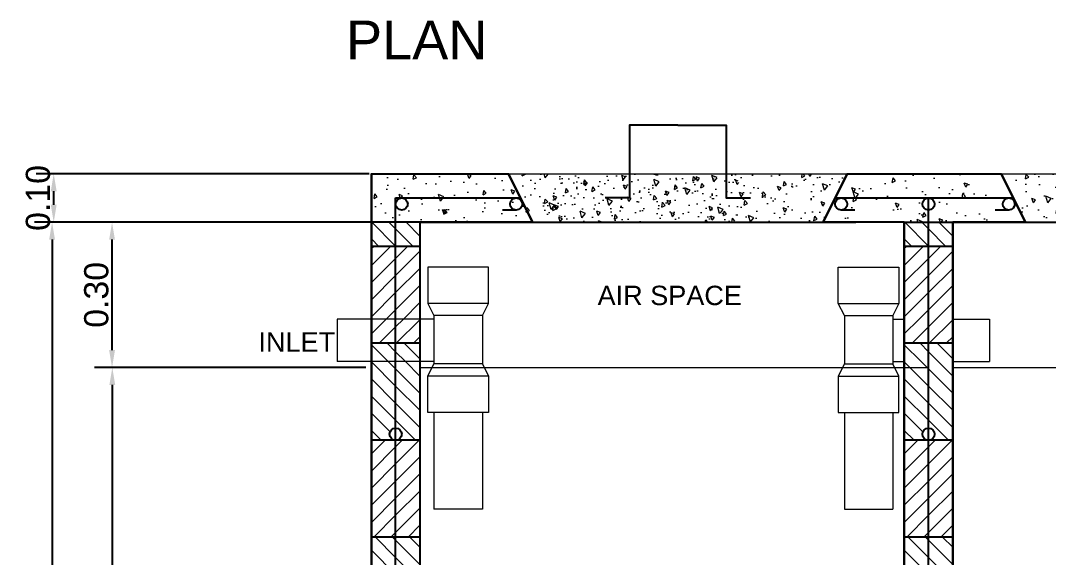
# Model space of a CAD drawing. Header units: metres. Extents: x -460 to 31334, y -1777 to 24987.
# Drawn here: x 318.33 to 328.95, y -812.13 to -806.59 of the extents above; entities that cross this region are included whole.
import ezdxf

# ---------------------------------------------------------------- set-up
doc = ezdxf.new("R2010")
doc.units = ezdxf.units.M
doc.header["$MEASUREMENT"] = 0
doc.linetypes.add('ACAD_ISO09W100', pattern=[45, 24, -3, 6, -3, 6, -3])
doc.layers.get('Defpoints').update_dxf_attribs({"color": 2})
doc.layers.add('COLUMNS', color=5, linetype='Continuous', lineweight=25)
doc.layers.add('HATCH', color=2, linetype='Continuous', lineweight=5)
doc.styles.add('20', font='arial.ttf', dxfattribs={"height": 0.06})
doc.styles.add('SAM', font='arial.ttf', dxfattribs={"height": 0.15})
doc.styles.get("Standard").update_dxf_attribs({"font": 'arial.ttf'})
doc.dimstyles.new('D20', dxfattribs={"dimtxt": 0.25, "dimasz": 0.18, "dimexe": 0.18, "dimexo": 0.0625, "dimgap": 0.034, "dimtad": 1, "dimlfac": 0.2, "dimzin": 0, "dimdsep": 46, "dimtxsty": 'Standard', "dimcen": 0.09, "dimadec": 0, "dimazin": 0, "dimtfac": 1, "dimtofl": 0, "dimtmove": 0, "dimatfit": 3, "dimfxl": 1, "dimtolj": 1, "dimtzin": 0, "dimarcsym": 0})
pattern_1 = [(135, (431.504179135788, -998.642865352168), (-0.08838834764831846, -0.08838834764831843), [])]
pattern_2 = [(135, (431.504179135788, -998.1428653521752), (-0.08838834764831846, -0.08838834764831843), [])]
pattern_3 = [(225, (431.504179135788, -998.1428653521752), (0.08838834764831842, -0.08838834764831847), [])]
pattern_4 = [(135, (437.0068700018755, -998.642865352168), (-0.08838834764831846, -0.08838834764831843), [])]
pattern_5 = [(135, (437.0068700018755, -998.1428653521752), (-0.08838834764831846, -0.08838834764831843), [])]
pattern_6 = [(225, (437.0068700018755, -998.1428653521752), (0.08838834764831842, -0.08838834764831847), [])]

# ---------------------------------------------------------------- blocks, each defined once
blk = doc.blocks.new('*D521')
at = {"color": 0, "lineweight": -2, "transparency": 16777216}
for p, q in [((319.2169934582375, -808.6668062632739), (318.4803723545544, -808.6668062632739)), ((318.6603723545544, -808.8468062632738), (318.6603723545544, -817.486806263288)), ((321.8955858476885, -817.666806263288), (318.4803723545544, -817.666806263288))]:
    blk.add_line(p, q, dxfattribs=at)
at = {"color": 0, "transparency": 16777216}
for points in [[(318.6303723545544, -808.8468062632738), (318.6903723545544, -808.8468062632738), (318.6603723545544, -808.6668062632739)], [(318.6303723545544, -817.486806263288), (318.6903723545544, -817.486806263288), (318.6603723545544, -817.666806263288)]]:
    blk.add_solid(points, dxfattribs=at)
at = {"layer": 'Defpoints', "color": 0, "transparency": 16777216}
for p in [(319.2794934582375, -808.6668062632739), (318.6603723545544, -817.666806263288), (321.9580858476885, -817.666806263288)]:
    blk.add_point(p, dxfattribs=at)
at = {"color": 0, "transparency": 16777216, "insert": (318.4987291076237, -813.1668062632808), "char_height": 0.25, "attachment_point": 5, "rotation": 90}
blk.add_mtext('\\A1;1.80', dxfattribs=at)
blk = doc.blocks.new('*D516')
at = {"color": 0, "lineweight": -2, "transparency": 16777216}
for p, q in [((321.898443157762, -810.166806263288), (319.1019625259474, -810.166806263288)), ((319.2819625259474, -810.3468062632879), (319.2819625259474, -817.486806263288)), ((321.3979496702815, -817.666806263288), (319.1019625259474, -817.666806263288))]:
    blk.add_line(p, q, dxfattribs=at)
at = {"color": 0, "transparency": 16777216}
for points in [[(319.2519625259474, -810.3468062632879), (319.3119625259474, -810.3468062632879), (319.2819625259474, -810.166806263288)], [(319.2519625259474, -817.486806263288), (319.3119625259474, -817.486806263288), (319.2819625259474, -817.666806263288)]]:
    blk.add_solid(points, dxfattribs=at)
at = {"layer": 'Defpoints', "color": 0, "transparency": 16777216}
for p in [(321.960943157762, -810.166806263288), (319.2819625259474, -817.666806263288), (321.4604496702815, -817.666806263288)]:
    blk.add_point(p, dxfattribs=at)
at = {"color": 0, "transparency": 16777216, "insert": (319.1203192790167, -813.9168062632879), "char_height": 0.25, "attachment_point": 5, "rotation": 90}
blk.add_mtext('\\A1;1.50', dxfattribs=at)
blk = doc.blocks.new('*D517')
at = {"color": 0, "lineweight": -2, "transparency": 16777216}
for p, q in [((322.3986987208547, -808.6668062632734), (319.0994934582373, -808.6668062632734)), ((319.2794934582373, -809.986806263288), (319.2794934582373, -808.8468062632734)), ((319.5620930712613, -810.166806263288), (319.0994934582373, -810.166806263288))]:
    blk.add_line(p, q, dxfattribs=at)
at = {"color": 0, "transparency": 16777216}
for points in [[(319.2494934582373, -808.8468062632734), (319.3094934582373, -808.8468062632734), (319.2794934582373, -808.6668062632734)], [(319.2494934582373, -809.986806263288), (319.3094934582373, -809.986806263288), (319.2794934582373, -810.166806263288)]]:
    blk.add_solid(points, dxfattribs=at)
at = {"layer": 'Defpoints', "color": 0, "transparency": 16777216}
for p in [(319.2794934582373, -808.6668062632734), (322.4611987208547, -808.6668062632734), (319.6245930712613, -810.166806263288)]:
    blk.add_point(p, dxfattribs=at)
at = {"color": 0, "transparency": 16777216, "insert": (319.1177649452766, -809.4168062632806), "char_height": 0.25, "attachment_point": 5, "rotation": 90}
blk.add_mtext('\\A1;0.30', dxfattribs=at)
blk = doc.blocks.new('*D518')
at = {"color": 0, "lineweight": -2, "transparency": 16777216}
for p, q in [((321.9350684888797, -808.1668062632807), (318.4971053573567, -808.1668062632807)), ((318.6771053573567, -808.4868062632735), (318.6771053573567, -808.3468062632807)), ((319.7743399784496, -808.6668062632734), (318.4971053573567, -808.6668062632734))]:
    blk.add_line(p, q, dxfattribs=at)
at = {"color": 0, "transparency": 16777216}
for points in [[(318.6471053573567, -808.3468062632807), (318.7071053573567, -808.3468062632807), (318.6771053573567, -808.1668062632807)], [(318.6471053573567, -808.4868062632735), (318.7071053573567, -808.4868062632735), (318.6771053573567, -808.6668062632734)]]:
    blk.add_solid(points, dxfattribs=at)
at = {"layer": 'Defpoints', "color": 0, "transparency": 16777216}
for p in [(318.6771053573567, -808.1668062632807), (321.9975684888797, -808.1668062632807), (319.8368399784496, -808.6668062632734)]:
    blk.add_point(p, dxfattribs=at)
at = {"color": 0, "transparency": 16777216, "insert": (318.515462110426, -808.416806263277), "char_height": 0.25, "attachment_point": 5, "rotation": 90}
blk.add_mtext('\\A1;0.10', dxfattribs=at)

msp = doc.modelspace()

# ---------------------------------------------------------------- hatches: boundary and pattern name
at = {"lineweight": 9}
h = msp.add_hatch(dxfattribs=at)
h.set_pattern_fill('AR-CONC', color=29, scale=0.0625, angle=59.99999999999999, style=0)
h.set_pattern_definition([(109.9999999999999, (431.504179135788, -998.642865352168), (0.258109396460634, 0.3686184198525126), [0.04687499999999998, -0.5156249999999998]), (54.99999999999996, (431.504179135788, -998.642865352168), (-0.4504957269484571, 0.1599586794576115), [0.03749999999999982, -0.4124999999999972]), (160.4514, (431.5256882490912, -998.6121471501165), (-0.1923859168383031, 0.5285772449515302), [0.03983761875000001, -0.43821382]), (106.1842, (431.3959259603116, -998.5803653521825), (0.4231026222069453, 0.5259364705667765), [0.0703125, -0.7734375]), (156.6356, (431.4311845395396, -998.5365373353043), (-0.2351746685661506, 0.8103128640158079), [0.05975643, -0.6573206250000001]), (51.18419999999999, (431.3959259603116, -998.5803653521825), (-0.2351753013334206, 0.8103126805618505), [0.05625000000000001, -0.61875]), (81, (431.454239254178, -998.5418637644316), (0.4044573208868273, 0.1972670159375002), [0.04687500000000001, -0.5156250000000001]), (25.99999999999999, (431.454239254178, -998.5418637644316), (-0.3164629341282587, 0.3583076756860994), [0.03749999999999999, -0.4125]), (131.4514, (431.4879440414525, -998.5254248679221), (0.08799481915294563, 0.5555746184631772), [0.03983761874999981, -0.4382138199999984]), (97.49999999999982, (431.504179135788, -998.642865352168), (-0.1763841290768588, 0.110611044079233), [0, -0.4074999999999999, 0, -0.4187499999999999, 0, -0.4140624999999999]), (67.5, (431.504179135788, -998.642865352168), (-0.131272370824474, 0.265644223954939), [0, -0.23875, 0, -0.398125, 0, -0.1578125]), (27.49999999999999, (431.4344916357886, -998.7635676428281), (0.1790276937420482, 0.2818914718551334), [0, -0.1562499999999987, 0, -0.4874999999999961, 0, -0.6468749999999921]), (17.49999999999999, (431.4032416357868, -998.8176942305572), (0.1280622668287585, 0.3469415805952493), [0, -0.203125, 0, -0.32375, 0, -0.459375])])
h.paths.add_polyline_path([(325.7080858476884, -808.1668062632803), (321.9580858476884, -808.1668062632803), (321.9580858476884, -808.666806263273), (322.2080858476847, -808.666806263273), (322.2080858476847, -808.4168062632766), (325.7894289075348, -808.4168062632766, -0.414213562373145), (325.8519289075293, -808.4793062632803, -1), (325.7269289075311, -808.4793062632803, -0.414213562373145), (325.7894289075348, -808.4168062632766), (325.2080858476866, -808.4168062632766, -0.414213562373145), (325.2705858476811, -808.4793062632803, -1), (325.1455858476829, -808.4793062632803, -0.414213562373145), (325.2080858476866, -808.4168062632766), (324.2080858476829, -808.4168062632766, -0.414213562373145), (324.2705858476866, -808.4793062632803, -1), (324.1455858476884, -808.4793062632803, -0.414213562373145), (324.2080858476829, -808.4168062632766), (323.2080858476884, -808.4168062632766, -0.414213562373145), (323.2705858476829, -808.4793062632803, -1), (323.1455858476847, -808.4793062632803, -0.414213562373145), (323.2080858476884, -808.4168062632766), (322.2705858476884, -808.4168062632766, -0.414213562373145), (322.3330858476829, -808.4793062632803, -1), (322.2080858476847, -808.4793062632803), (322.2080858476847, -808.666806263273), (322.4580858476811, -808.666806263273), (325.9580858476847, -808.666806263273)])
h = msp.add_hatch(dxfattribs=at)
h.set_pattern_fill('AR-CONC', color=29, scale=0.0625, angle=59.99999999999999, style=0)
h.set_pattern_definition([(109.9999999999999, (429.1678724574804, -998.642865352168), (0.258109396460634, 0.3686184198525126), [0.04687499999999998, -0.5156249999999998]), (54.99999999999996, (429.1678724574804, -998.642865352168), (-0.4504957269484571, 0.1599586794576115), [0.03749999999999982, -0.4124999999999972]), (160.4514, (429.1893815707836, -998.6121471501165), (-0.1923859168383031, 0.5285772449515302), [0.03983761875000001, -0.43821382]), (106.1842, (429.059619282004, -998.5803653521825), (0.4231026222069453, 0.5259364705667765), [0.0703125, -0.7734375]), (156.6356, (429.0948778612319, -998.5365373353043), (-0.2351746685661506, 0.8103128640158079), [0.05975643, -0.6573206250000001]), (51.18419999999999, (429.059619282004, -998.5803653521825), (-0.2351753013334206, 0.8103126805618505), [0.05625000000000001, -0.61875]), (81, (429.1179325758794, -998.5418637644316), (0.4044573208868273, 0.1972670159375002), [0.04687500000000001, -0.5156250000000001]), (25.99999999999999, (429.1179325758794, -998.5418637644316), (-0.3164629341282587, 0.3583076756860994), [0.03749999999999999, -0.4125]), (131.4514, (429.1516373631448, -998.5254248679221), (0.08799481915294563, 0.5555746184631772), [0.03983761874999981, -0.4382138199999984]), (97.49999999999982, (429.1678724574804, -998.642865352168), (-0.1763841290768588, 0.110611044079233), [0, -0.4074999999999999, 0, -0.4187499999999999, 0, -0.4140624999999999]), (67.5, (429.1678724574804, -998.642865352168), (-0.131272370824474, 0.265644223954939), [0, -0.23875, 0, -0.398125, 0, -0.1578125]), (27.49999999999999, (429.098184957481, -998.7635676428281), (0.1790276937420482, 0.2818914718551334), [0, -0.1562499999999987, 0, -0.4874999999999961, 0, -0.6468749999999921]), (17.49999999999999, (429.0669349574791, -998.8176942305572), (0.1280622668287585, 0.3469415805952493), [0, -0.203125, 0, -0.32375, 0, -0.459375])])
h.paths.add_polyline_path([(326.8717791693753, -808.1668062632803), (323.3717791693807, -808.1668062632803), (323.6217791693771, -808.666806263273), (326.6217791693789, -808.666806263273)])
h = msp.add_hatch(dxfattribs=at)
h.set_pattern_fill('AR-CONC', color=29, scale=0.0625, angle=59.99999999999999, style=0)
h.set_pattern_definition([(109.9999999999999, (426.006870001881, -998.642865352168), (0.258109396460634, 0.3686184198525126), [0.04687499999999998, -0.5156249999999998]), (54.99999999999996, (426.006870001881, -998.642865352168), (-0.4504957269484571, 0.1599586794576115), [0.03749999999999983, -0.4124999999999973]), (160.4514, (426.0283791151842, -998.6121471501165), (-0.1923859168383031, 0.5285772449515302), [0.03983761875000001, -0.43821382]), (106.1842, (425.8986168264046, -998.5803653521825), (0.4231026222069453, 0.5259364705667765), [0.0703125, -0.7734375]), (156.6356, (425.9338754056325, -998.5365373353043), (-0.2351746685661506, 0.8103128640158079), [0.05975643, -0.6573206250000001]), (51.18419999999999, (425.8986168264046, -998.5803653521825), (-0.2351753013334206, 0.8103126805618505), [0.05625000000000001, -0.61875]), (81, (425.956930120271, -998.5418637644316), (0.4044573208868273, 0.1972670159375002), [0.04687500000000001, -0.5156250000000001]), (25.99999999999999, (425.956930120271, -998.5418637644316), (-0.3164629341282587, 0.3583076756860994), [0.03749999999999999, -0.4125]), (131.4514, (425.9906349075454, -998.5254248679221), (0.08799481915294563, 0.5555746184631772), [0.03983761874999981, -0.4382138199999984]), (97.49999999999982, (426.006870001881, -998.642865352168), (-0.1763841290768588, 0.110611044079233), [0, -0.4074999999999999, 0, -0.4187499999999999, 0, -0.4140624999999999]), (67.5, (426.006870001881, -998.642865352168), (-0.131272370824474, 0.265644223954939), [0, -0.23875, 0, -0.398125, 0, -0.1578125]), (27.49999999999999, (425.9371825018816, -998.7635676428281), (0.1790276937420482, 0.2818914718551334), [0, -0.1562499999999988, 0, -0.4874999999999962, 0, -0.6468749999999922]), (17.49999999999999, (425.9059325018798, -998.8176942305572), (0.1280622668287585, 0.3469415805952493), [0, -0.203125, 0, -0.32375, 0, -0.459375])])
h.paths.add_polyline_path([(328.2107767137741, -808.1668062632803), (323.7107767137759, -808.1668062632803), (323.4607767137795, -808.666806263273), (326.9607767137741, -808.666806263273), (327.2107767137795, -808.666806263273), (327.2107767137795, -808.4168062632766), (326.7107767137777, -808.4168062632766, -0.4142135623729786), (326.7732767137722, -808.4793062632803, -1), (326.6482767137741, -808.4793062632803, -0.414213562373145), (326.7107767137777, -808.4168062632766), (325.7107767137741, -808.4168062632766, -0.414213562373145), (325.7732767137777, -808.4793062632803, -1), (325.6482767137795, -808.4793062632803, -0.414213562373145), (325.7107767137741, -808.4168062632766), (324.7107767137795, -808.4168062632766, -0.414213562373145), (324.7732767137741, -808.4793062632803, -1), (324.6482767137759, -808.4793062632803, -0.414213562373145), (324.7107767137795, -808.4168062632766), (323.6482767137722, -808.4168062632766, -0.414213562373145), (323.7107767137759, -808.4793062632803, -1), (323.5857767137777, -808.4793062632803, -0.414213562373145), (323.6482767137722, -808.4168062632766), (328.2889690051043, -808.4168062632766, -0.414213562373145), (328.3514690050988, -808.4793062632803, -1), (328.2264690051006, -808.4793062632803, -0.414213562373145), (328.2889690051043, -808.4168062632766), (327.7107767137722, -808.4168062632766, -0.414213562373145), (327.7732767137759, -808.4793062632803, -1), (327.6482767137777, -808.4793062632803, -0.414213562373145), (327.7107767137722, -808.4168062632766), (327.2107767137795, -808.4168062632766), (327.2107767137795, -808.666806263273), (327.4607767137759, -808.666806263273), (328.4607767137795, -808.666806263273)])
h = msp.add_hatch(dxfattribs=at)
h.set_pattern_fill('AR-CONC', color=29, scale=0.0625, angle=59.99999999999999, style=0)
h.set_pattern_definition([(109.9999999999999, (426.2568700018774, -998.642865352168), (0.258109396460634, 0.3686184198525126), [0.04687499999999998, -0.5156249999999998]), (54.99999999999996, (426.2568700018774, -998.642865352168), (-0.4504957269484571, 0.1599586794576115), [0.03749999999999982, -0.4124999999999972]), (160.4514, (426.2783791151805, -998.6121471501165), (-0.1923859168383031, 0.5285772449515302), [0.03983761875000001, -0.43821382]), (106.1842, (426.1486168264009, -998.5803653521825), (0.4231026222069453, 0.5259364705667765), [0.0703125, -0.7734375]), (156.6356, (426.1838754056289, -998.5365373353043), (-0.2351746685661506, 0.8103128640158079), [0.05975643, -0.6573206250000001]), (51.18419999999999, (426.1486168264009, -998.5803653521825), (-0.2351753013334206, 0.8103126805618505), [0.05625000000000001, -0.61875]), (81, (426.2069301202764, -998.5418637644316), (0.4044573208868273, 0.1972670159375002), [0.04687500000000001, -0.5156250000000001]), (25.99999999999999, (426.2069301202764, -998.5418637644316), (-0.3164629341282587, 0.3583076756860994), [0.03749999999999999, -0.4125]), (131.4514, (426.2406349075418, -998.5254248679221), (0.08799481915294563, 0.5555746184631772), [0.03983761874999981, -0.4382138199999984]), (97.49999999999982, (426.2568700018774, -998.642865352168), (-0.1763841290768588, 0.110611044079233), [0, -0.4074999999999999, 0, -0.4187499999999999, 0, -0.4140624999999999]), (67.5, (426.2568700018774, -998.642865352168), (-0.131272370824474, 0.265644223954939), [0, -0.23875, 0, -0.398125, 0, -0.1578125]), (27.49999999999999, (426.1871825018779, -998.7635676428281), (0.1790276937420482, 0.2818914718551334), [0, -0.1562499999999987, 0, -0.4874999999999961, 0, -0.6468749999999921]), (17.49999999999999, (426.1559325018761, -998.8176942305572), (0.1280622668287585, 0.3469415805952493), [0, -0.203125, 0, -0.32375, 0, -0.459375])])
h.paths.add_polyline_path([(328.4607767137795, -808.1668062632803), (328.7107767137759, -808.666806263273), (331.7107767137777, -808.666806263273), (331.9607767137741, -808.1668062632803)])
at = {"layer": 'HATCH', "lineweight": 9}
h = msp.add_hatch(dxfattribs=at)
h.set_pattern_fill('ANSI31', color=29, angle=90, style=0)
h.set_pattern_definition(pattern_1)
h.paths.add_polyline_path([(321.9580858476884, -808.9168062632875), (322.2080858476847, -808.9168062632875), (322.2080858476847, -808.666806263273), (321.9580858476884, -808.666806263273)])
h = msp.add_hatch(dxfattribs=at)
h.set_pattern_fill('ANSI31', color=29, angle=90, style=0)
h.set_pattern_definition(pattern_1)
h.paths.add_polyline_path([(322.2080858476847, -808.9168062632875), (322.4580858476811, -808.9168062632875), (322.4580858476811, -808.666806263273), (322.2080858476847, -808.666806263273)])
h = msp.add_hatch(dxfattribs=at)
h.set_pattern_fill('ANSI31', color=29, angle=90, style=0)
h.set_pattern_definition(pattern_4)
h.paths.add_polyline_path([(327.4607767137759, -808.9168062632875), (327.7107767137722, -808.9168062632875), (327.7107767137722, -808.666806263273), (327.4607767137759, -808.666806263273)])
h = msp.add_hatch(dxfattribs=at)
h.set_pattern_fill('ANSI31', color=29, angle=90, style=0)
h.set_pattern_definition(pattern_4)
h.paths.add_polyline_path([(327.7107767137722, -808.9168062632875), (327.9607767137777, -808.9168062632875), (327.9607767137777, -808.666806263273), (327.7107767137722, -808.666806263273)])
h = msp.add_hatch(dxfattribs=at)
h.set_pattern_fill('ANSI31', color=29, angle=180, style=0)
h.set_pattern_definition(pattern_3)
h.paths.add_polyline_path([(321.9580858476884, -809.6668062632766), (322.2080858476847, -809.6668062632766), (322.2080858476847, -808.9168062632875), (321.9580858476884, -808.9168062632875)])
h = msp.add_hatch(dxfattribs=at)
h.set_pattern_fill('ANSI31', color=29, angle=180, style=0)
h.set_pattern_definition(pattern_3)
h.paths.add_polyline_path([(322.2080858476847, -809.6668062632766), (322.4580858476811, -809.6668062632766), (322.4580858476811, -808.9168062632875), (322.2080858476847, -808.9168062632875)])
h = msp.add_hatch(dxfattribs=at)
h.set_pattern_fill('ANSI31', color=29, angle=180, style=0)
h.set_pattern_definition(pattern_6)
h.paths.add_polyline_path([(327.4607767137759, -809.6668062632766), (327.7107767137722, -809.6668062632766), (327.7107767137722, -808.9168062632875), (327.4607767137759, -808.9168062632875)])
h = msp.add_hatch(dxfattribs=at)
h.set_pattern_fill('ANSI31', color=29, angle=180, style=0)
h.set_pattern_definition(pattern_6)
h.paths.add_polyline_path([(327.7107767137722, -809.6668062632766), (327.9607767137777, -809.6668062632766), (327.9607767137777, -808.9168062632875), (327.7107767137722, -808.9168062632875)])
h = msp.add_hatch(dxfattribs=at)
h.set_pattern_fill('ANSI31', color=29, angle=180, style=0)
h.set_pattern_definition(pattern_3)
h.paths.add_polyline_path([(322.2080858476847, -809.6668062632766), (321.9580858476884, -809.6668062632766), (321.9580858476884, -809.916806263273), (322.2080858476847, -809.916806263273)])
h = msp.add_hatch(dxfattribs=at)
h.set_pattern_fill('ANSI31', color=29, angle=180, style=0)
h.set_pattern_definition(pattern_3)
h.paths.add_polyline_path([(322.4580858476811, -809.916806263273), (322.4580858476811, -809.6668062632766), (322.2080858476847, -809.6668062632766), (322.2080858476847, -809.916806263273)])
h = msp.add_hatch(dxfattribs=at)
h.set_pattern_fill('ANSI31', color=29, angle=180, style=0)
h.set_pattern_definition(pattern_6)
h.paths.add_polyline_path([(327.7107767137722, -809.6668062632766), (327.4607767137759, -809.6668062632766), (327.4607767137759, -809.916806263273), (327.7107767137722, -809.916806263273)])
h = msp.add_hatch(dxfattribs=at)
h.set_pattern_fill('ANSI31', color=29, angle=180, style=0)
h.set_pattern_definition(pattern_6)
h.paths.add_polyline_path([(327.9607767137777, -809.916806263273), (327.9607767137777, -809.6668062632766), (327.7107767137722, -809.6668062632766), (327.7107767137722, -809.916806263273)])
h = msp.add_hatch(dxfattribs=at)
h.set_pattern_fill('ANSI31', color=29, angle=90, style=0)
h.set_pattern_definition(pattern_2)
h.paths.add_polyline_path([(322.2080858476847, -809.916806263273), (321.9580858476884, -809.916806263273), (321.9580858476884, -810.1043062632839), (322.2080858476847, -810.1043062632839)])
h = msp.add_hatch(dxfattribs=at)
h.set_pattern_fill('ANSI31', color=29, angle=90, style=0)
h.set_pattern_definition(pattern_2)
h.paths.add_polyline_path([(322.4580858476811, -809.916806263273), (322.2080858476847, -809.916806263273), (322.2080858476847, -810.1043062632839), (322.4580858476811, -810.1043062632839)])
h = msp.add_hatch(dxfattribs=at)
h.set_pattern_fill('ANSI31', color=29, angle=90, style=0)
h.set_pattern_definition(pattern_5)
h.paths.add_polyline_path([(327.7107767137722, -809.916806263273), (327.4607767137759, -809.916806263273), (327.4607767137759, -810.1043062632839), (327.7107767137722, -810.1043062632839)])
h = msp.add_hatch(dxfattribs=at)
h.set_pattern_fill('ANSI31', color=29, angle=90, style=0)
h.set_pattern_definition(pattern_5)
h.paths.add_polyline_path([(327.9607767137777, -809.916806263273), (327.7107767137722, -809.916806263273), (327.7107767137722, -810.1043062632839), (327.9607767137777, -810.1043062632839)])
h = msp.add_hatch(dxfattribs=at)
h.set_pattern_fill('ANSI31', color=29, angle=90, style=0)
h.set_pattern_definition(pattern_2)
h.paths.add_polyline_path([(322.2080858476847, -810.1043062632839), (321.9580858476884, -810.1043062632839), (321.9580858476884, -810.9168062632766), (322.2080858476847, -810.9168062632766, -0.414213562373145), (322.1455858476811, -810.854306263273, -0.4142135623732281), (322.2080858476847, -810.7918062632875)])
h = msp.add_hatch(dxfattribs=at)
h.set_pattern_fill('ANSI31', color=29, angle=90, style=0)
h.set_pattern_definition(pattern_2)
h.paths.add_polyline_path([(322.4580858476811, -810.1043062632839), (322.2080858476847, -810.1043062632839), (322.2080858476847, -810.7918062632875, -0.4142135623730618), (322.2705858476884, -810.854306263273, -0.414213562373145), (322.2080858476847, -810.9168062632766), (322.4580858476811, -810.9168062632766)])
h = msp.add_hatch(dxfattribs=at)
h.set_pattern_fill('ANSI31', color=29, angle=90, style=0)
h.set_pattern_definition(pattern_5)
h.paths.add_polyline_path([(327.7107767137722, -810.1043062632839), (327.4607767137759, -810.1043062632839), (327.4607767137759, -810.9168062632766), (327.7107767137722, -810.9168062632766, -0.414213562373145), (327.6482767137777, -810.854306263273, -0.4142135623732281), (327.7107767137722, -810.7918062632875)])
h = msp.add_hatch(dxfattribs=at)
h.set_pattern_fill('ANSI31', color=29, angle=90, style=0)
h.set_pattern_definition(pattern_5)
h.paths.add_polyline_path([(327.9607767137777, -810.1043062632839), (327.7107767137722, -810.1043062632839), (327.7107767137722, -810.7918062632875, -0.4142135623730618), (327.7732767137759, -810.854306263273, -0.414213562373145), (327.7107767137722, -810.9168062632766), (327.9607767137777, -810.9168062632766)])
h = msp.add_hatch(dxfattribs=at)
h.set_pattern_fill('ANSI31', color=29, angle=180, style=0)
h.set_pattern_definition(pattern_3)
h.paths.add_polyline_path([(322.2080858476847, -810.9168062632766), (321.9580858476884, -810.9168062632766), (321.9580858476884, -811.9168062632803), (322.2080858476847, -811.9168062632803)])
h = msp.add_hatch(dxfattribs=at)
h.set_pattern_fill('ANSI31', color=29, angle=180, style=0)
h.set_pattern_definition(pattern_3)
h.paths.add_polyline_path([(322.4580858476811, -810.9168062632766), (322.2080858476847, -810.9168062632766), (322.2080858476847, -811.9168062632803), (322.4580858476811, -811.9168062632803)])
h = msp.add_hatch(dxfattribs=at)
h.set_pattern_fill('ANSI31', color=29, angle=180, style=0)
h.set_pattern_definition(pattern_6)
h.paths.add_polyline_path([(327.7107767137722, -810.9168062632766), (327.4607767137759, -810.9168062632766), (327.4607767137759, -811.9168062632803), (327.7107767137722, -811.9168062632803)])
h = msp.add_hatch(dxfattribs=at)
h.set_pattern_fill('ANSI31', color=29, angle=180, style=0)
h.set_pattern_definition(pattern_6)
h.paths.add_polyline_path([(327.9607767137777, -810.9168062632766), (327.7107767137722, -810.9168062632766), (327.7107767137722, -811.9168062632803), (327.9607767137777, -811.9168062632803)])
h = msp.add_hatch(dxfattribs=at)
h.set_pattern_fill('ANSI31', color=29, angle=90, style=0)
h.set_pattern_definition(pattern_2)
h.paths.add_polyline_path([(322.2080858476847, -811.9168062632803), (321.9580858476884, -811.9168062632803), (321.9580858476884, -812.9168062632839), (322.2080858476847, -812.9168062632839)])
h = msp.add_hatch(dxfattribs=at)
h.set_pattern_fill('ANSI31', color=29, angle=90, style=0)
h.set_pattern_definition(pattern_2)
h.paths.add_polyline_path([(322.4580858476811, -811.9168062632803), (322.2080858476847, -811.9168062632803), (322.2080858476847, -812.9168062632839), (322.4580858476811, -812.9168062632839)])
h = msp.add_hatch(dxfattribs=at)
h.set_pattern_fill('ANSI31', color=29, angle=90, style=0)
h.set_pattern_definition(pattern_5)
h.paths.add_polyline_path([(327.7107767137722, -811.9168062632803), (327.4607767137759, -811.9168062632803), (327.4607767137759, -812.9168062632839), (327.7107767137722, -812.9168062632839)])
h = msp.add_hatch(dxfattribs=at)
h.set_pattern_fill('ANSI31', color=29, angle=90, style=0)
h.set_pattern_definition(pattern_5)
h.paths.add_polyline_path([(327.9607767137777, -811.9168062632803), (327.7107767137722, -811.9168062632803), (327.7107767137722, -812.9168062632839), (327.9607767137777, -812.9168062632839)])

# ---------------------------------------------------------------- linework, layer by layer
at = {"color": 2, "lineweight": 30, "ltscale": 0.025}
for p, q in [((321.9580858476884, -817.6668062632875), (321.9580858476884, -808.1668062632803)), ((327.4607767137759, -816.9168062632803), (327.4607767137759, -808.666806263273)), ((327.9607767137777, -808.666806263273), (327.9607767137777, -816.9168062632803))]:
    msp.add_line(p, q, dxfattribs=at)
at = {"color": 7, "lineweight": 25}
for p, q in [((322.2080858476847, -808.4168062632766), (323.4967791693789, -808.4168062632766)), ((326.7467791693771, -808.4168062632766), (328.5857767137777, -808.4168062632766)), ((327.7107767137722, -817.2360541004768), (327.7107767137722, -808.4168062632766)), ((321.9580858476884, -808.666806263273), (319.8368399784495, -808.666806263273)), ((322.4580858476811, -808.666806263273), (326.9607767137741, -808.666806263273)), ((322.4580858476811, -808.666806263273), (322.4580858476811, -817.416806263273)), ((327.4607767137759, -808.666806263273), (332.4607767137759, -808.666806263273))]:
    msp.add_line(p, q, dxfattribs=at)
at = {"color": 1, "linetype": 'ACAD_ISO09W100', "lineweight": 18, "ltscale": 0.7}
for p, q in [((322.4580858476811, -810.1668062632875), (327.7179709739512, -810.1668062632875)), ((327.9607767137777, -810.1668062632875), (332.4607767137759, -810.1668062632875))]:
    msp.add_line(p, q, dxfattribs=at)
at = {"color": 7, "lineweight": 25}
for points in [[(325.1217791693825, -807.6668062632875), (325.1217791693825, -807.6668062632875), (324.6217791693807, -807.6668062632875), (324.6217791693807, -808.4168062632766), (324.3717791693753, -808.4168062632766)], [(325.1217791693825, -807.6668062632875), (325.1217791693825, -807.6668062632875), (325.6217791693753, -807.6668062632875), (325.6217791693753, -808.4168062632766), (325.8717791693807, -808.4168062632766)], [(332.7107767137722, -808.4168062632766), (332.7107767137722, -817.416806263273), (322.2080858476847, -817.416806263273), (322.2080858476847, -808.4168062632766)], [(323.4531222292271, -808.5418062632839), (323.3119816302105, -808.5418062632839)], [(326.9504197683973, -808.5418062632839), (326.8092791693807, -808.5418062632839)], [(328.5389690051006, -808.5418062632839), (328.397828406084, -808.5418062632839)], [(322.4580858476811, -808.666806263273), (321.9580858476884, -808.666806263273)], [(322.4580858476811, -808.9168062632875), (321.9580858476884, -808.9168062632875)], [(327.9607767137777, -808.9168062632875), (327.4607767137759, -808.9168062632875)], [(322.4580858476811, -809.916806263273), (321.9580858476884, -809.916806263273)], [(327.9607767137777, -809.916806263273), (327.4607767137759, -809.916806263273)], [(322.4580858476811, -810.9168062632766), (321.9580858476884, -810.9168062632766)], [(327.9607767137777, -810.9168062632766), (327.4607767137759, -810.9168062632766)], [(322.4580858476811, -811.9168062632803), (321.9580858476884, -811.9168062632803)], [(327.9607767137777, -811.9168062632803), (327.4607767137759, -811.9168062632803)]]:
    msp.add_lwpolyline(points, dxfattribs=at)
at = {"color": 5}
msp.add_lwpolyline([(322.4580858476811, -816.9168062632803), (325.1217791693825, -817.1668062632766), (327.4607767137759, -816.9168062632803), (327.4607767137759, -808.666806263273), (326.6217791693789, -808.666806263273), (326.8717791693753, -808.1668062632803), (328.4607767137795, -808.1668062632803), (328.7107767137759, -808.666806263273), (327.9607767137777, -808.666806263273), (327.9607767137777, -816.9168062632803), (330.1854013795373, -817.1668062632766), (332.4607767137759, -816.9168062632803), (332.4607767137759, -808.666806263273), (331.7107767137777, -808.666806263273), (331.9607767137741, -808.1668062632803), (332.9607767137777, -808.1668062632803), (332.9607767137777, -817.6668062632875), (321.9580858476884, -817.6668062632875), (321.9580858476884, -808.1668062632803), (323.3717791693807, -808.1668062632803), (323.6217791693771, -808.666806263273), (322.4580858476811, -808.666806263273), (322.4580858476811, -816.9168062632803)], dxfattribs=at)
at = {"color": 2, "lineweight": 30, "ltscale": 0.025}
for points in [[(323.3717791693807, -808.1668062632803), (323.6217791693771, -808.666806263273)], [(326.6217791693789, -808.666806263273), (326.8717791693753, -808.1668062632803)], [(328.4607767137795, -808.1668062632803), (328.7107767137759, -808.666806263273)]]:
    msp.add_lwpolyline(points, dxfattribs=at)
at = {"color": 2}
for points in [[(327.4607767137759, -808.666806263273), (326.9607767137741, -808.666806263273)], [(322.4580858476811, -811.9168062632803), (321.9580858476884, -811.9168062632803)]]:
    msp.add_lwpolyline(points, dxfattribs=at)
at = {"color": 7, "lineweight": 25}
for centre in [(322.2705858476884, -808.4793062632803), (323.4531222292271, -808.4793062632803), (326.8092791693807, -808.4793062632803), (327.7107767137722, -808.4793062632803), (328.5389690051006, -808.4793062632803), (322.2080858476847, -810.854306263273), (327.7107767137722, -810.854306263273)]:
    msp.add_circle(centre, 0.0625, dxfattribs=at)
at = {"layer": 'COLUMNS', "color": 1, "lineweight": 20}
for p, q in [((321.9580858476884, -808.1668062632803), (332.9607767137777, -808.1668062632803)), ((323.1665592073632, -809.5042343456139), (322.5415592073632, -809.5042343456139)), ((326.7791177679983, -809.5042343456139), (327.4041177679983, -809.5042343456139)), ((322.6040592073577, -809.629234345603), (322.6040592073577, -810.1292343456139)), ((323.1040592073596, -809.629234345603), (322.6040592073577, -809.629234345603)), ((323.1040592073596, -809.629234345603), (323.1040592073596, -810.1292343456139)), ((326.8416177680019, -809.629234345603), (326.8416177680019, -810.1292343456139)), ((326.8416177680019, -809.629234345603), (327.3416177680037, -809.629234345603)), ((327.3416177680037, -809.629234345603), (327.3416177680037, -810.1292343456139)), ((322.6040592073577, -809.6668062632766), (321.6040592073632, -809.6668062632766)), ((321.6040592073632, -809.6668062632766), (321.6040592073632, -810.1043062632839)), ((322.6040592073577, -809.6917343456066), (322.6040592073577, -810.1292343456139)), ((327.3416177680037, -809.6668062632766), (327.4607767137759, -809.6668062632766)), ((327.3416177680037, -809.6917343456066), (327.3416177680037, -810.1292343456139)), ((327.9607767137777, -809.6668062632766), (328.3416177679983, -809.6668062632766)), ((328.3416177679983, -809.6668062632766), (328.3416177679983, -810.1043062632839)), ((322.6040592073577, -810.1043062632839), (321.6040592073632, -810.1043062632839)), ((323.1040592073596, -810.1292343456139), (322.6040592073577, -810.1292343456139)), ((326.8416177680019, -810.1292343456139), (327.3416177680037, -810.1292343456139)), ((327.3416177680037, -810.1043062632839), (327.4607767137759, -810.1043062632839)), ((327.9607767137777, -810.1043062632839), (328.3416177679983, -810.1043062632839)), ((323.1665592073632, -810.254234345603), (322.5415592073632, -810.254234345603)), ((326.7791177679983, -810.254234345603), (327.4041177679983, -810.254234345603)), ((322.6040592073577, -810.6292343456066), (322.6040592073577, -811.6292343456103)), ((323.1040592073596, -810.6292343456066), (323.1040592073596, -811.6292343456103)), ((326.8416177680019, -810.6292343456066), (326.8416177680019, -811.6292343456103)), ((327.3416177680037, -810.6292343456066), (327.3416177680037, -811.6292343456103)), ((323.1040592073596, -811.6292343456103), (322.6040592073577, -811.6292343456103)), ((326.8416177680019, -811.6292343456103), (327.3416177680037, -811.6292343456103))]:
    msp.add_line(p, q, dxfattribs=at)
for points in [[(323.1040592073596, -809.629234345603), (323.1665592073632, -809.5042343456139), (323.1665592073632, -809.1292343456103), (322.5415592073632, -809.1292343456103), (322.5415592073632, -809.5042343456139), (322.6040592073577, -809.629234345603)], [(326.8416177680019, -809.629234345603), (326.7791177679983, -809.5042343456139), (326.7791177679983, -809.1292343456103), (327.4041177679983, -809.1292343456103), (327.4041177679983, -809.5042343456139), (327.3416177680037, -809.629234345603)], [(323.1040592073596, -810.1292343456139), (323.1665592073632, -810.254234345603), (323.1665592073632, -810.6292343456066), (322.5415592073632, -810.6292343456066), (322.5415592073632, -810.254234345603), (322.6040592073577, -810.1292343456139)], [(326.8416177680019, -810.1292343456139), (326.7791177679983, -810.254234345603), (326.7791177679983, -810.6292343456066), (327.4041177679983, -810.6292343456066), (327.4041177679983, -810.254234345603), (327.3416177680037, -810.1292343456139)]]:
    msp.add_lwpolyline(points, dxfattribs=at)

# ---------------------------------------------------------------- texts
at = {"color": 7, "lineweight": 25, "style": 'SAM'}
for s, p in [('AIR SPACE', (324.2934720383419, -809.522550220036)), ('INLET', (320.7914984988629, -810.0035714466053))]:
    msp.add_text(s, height=0.2, dxfattribs=at).set_placement(p)
at = {"color": 7, "lineweight": 25, "insert": (321.6955549100448, -806.5859545030039), "char_height": 0.4, "attachment_point": 1, "style": '20'}
msp.add_mtext_dynamic_manual_height_columns('PLAN', width=30.46403553501295, gutter_width=0.3, heights=[0], dxfattribs=at)

# ---------------------------------------------------------------- dimensions: what is measured, and where the dimension line sits
at = {"color": 29}
dim = msp.add_linear_dim(base=(318.6771053573567, -808.1668062632807), p1=(319.8368399784495, -808.666806263273), p2=(321.9975684888796, -808.1668062632803), angle=90, dimstyle='D20', dxfattribs=at)
dim.commit()
dim.dimension.update_dxf_attribs({"geometry": '*D518', "text_midpoint": (318.6771053573564, -808.416806263277), "dimtype": 160})
for base, p1, p2, picture, middle in [((318.6603723545544, -817.666806263288), (319.2794934582374, -808.6668062632734), (321.9580858476884, -817.6668062632875), '*D521', (318.4987291076237, -813.1668062632808)), ((319.2794934582373, -808.6668062632734), (319.6245930712612, -810.1668062632875), (322.4611987208546, -808.666806263273), '*D517', (319.1177649452766, -809.4168062632806)), ((319.2819625259474, -817.666806263288), (321.9609431577619, -810.1668062632875), (321.4604496702814, -817.6668062632875), '*D516', (319.1203192790167, -813.9168062632879))]:
    dim = msp.add_linear_dim(base=base, p1=p1, p2=p2, angle=90, dimstyle='D20', dxfattribs=at)
    dim.commit()
    dim.dimension.update_dxf_attribs({"geometry": picture, "text_midpoint": middle})

doc.saveas('drawing.dxf')
